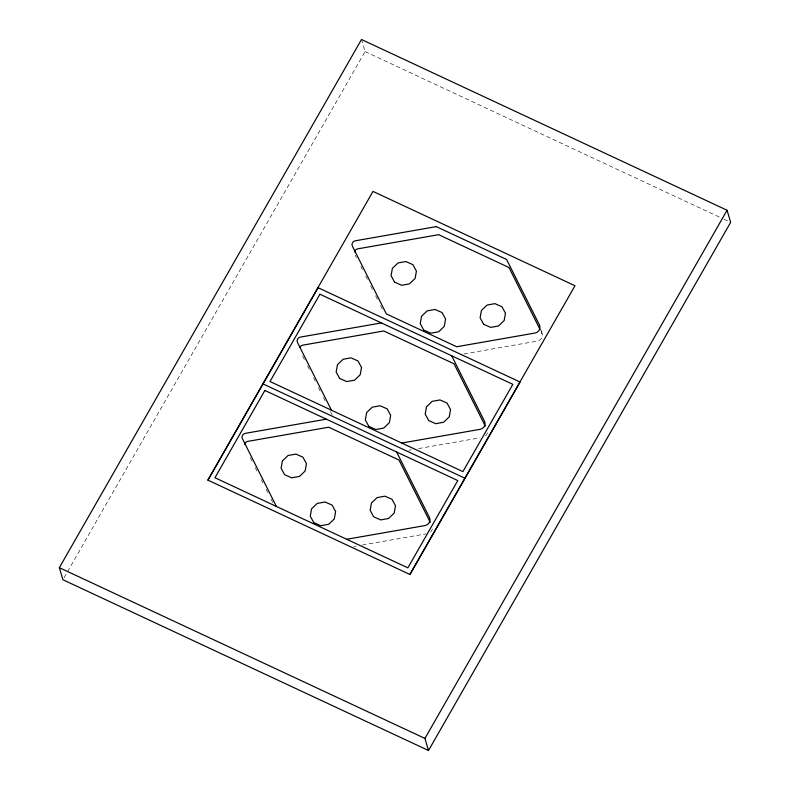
<?xml version="1.0" encoding="UTF-8"?>
<svg xmlns="http://www.w3.org/2000/svg" width="790" height="790" viewBox="0 0 790 790"><rect width="100%" height="100%" fill="white"/><g stroke="black" fill="none" stroke-linecap="round" stroke-linejoin="round"><path stroke-width="0.59" stroke-dasharray="3.95 2.96" d="M64.148 577.608L365.069 51.577L361.82 40.596M463.858 353.959L537.249 341.112A6.024 5.54 -16.5 0 0 541.841 333.074L540.745 330.892M408.944 450.26L411.353 449.836M418.572 448.572L479.925 437.838M353.89 546.492L356.3 546.068M362.314 545.021L426.077 533.862M365.069 51.577L722.83 218.672M723.946 219.195L730.661 222.326M355.204 255.071L356.537 257.728M360.823 266.26L362.462 269.538M365.75 276.095L367.39 279.374M370.678 285.921L373.413 291.382M375.606 295.746L378.341 301.207M380.533 305.582L383.269 311.043M302.619 356.014L305.355 361.474M307.547 365.839L310.282 371.3M313.571 377.857L315.21 381.126M318.498 387.683L320.138 390.961M323.426 397.508L325.065 400.787M330.546 411.709L332.185 414.987M250.302 457.706L253.047 463.167M255.229 467.532L257.975 472.993M261.253 479.55L262.902 482.828M266.181 489.375L267.83 492.654M271.108 499.211L272.757 502.479M540.982 330.111L542.345 334.713M487.371 432.732A6.024 5.54 -16.5 0 1 485.613 435.794M432.318 528.964A6.024 5.54 -16.5 0 1 430.57 532.025"/><path stroke-width="1.19" d="M59.339 567.674L361.494 39.5L727.077 210.249L730.661 222.326L428.506 750.5L62.924 579.751L59.339 567.674L424.931 738.423L428.506 750.5M207.977 480.162L318.084 287.688M409.852 574.449L575.001 285.743L372.999 191.397L207.839 480.093L409.99 574.508L520.096 382.044L317.945 287.629M424.931 738.423L727.077 210.249M381.373 322.922L300.526 337.073A4.019 3.693 -16.5 0 0 297.465 342.435L331.445 410.207M326.319 419.164L245.483 433.305A4.019 3.693 -16.5 0 0 242.411 438.667L276.391 506.439M401.745 443.042L479.945 429.355A6.024 5.54 -16.5 0 0 484.547 421.327L451.683 355.767M346.701 539.284L424.901 525.597A6.024 5.54 -16.5 0 0 429.493 517.559L396.629 451.999M394.595 282.158L401.616 285.279L409.457 283.867L415.115 278.465L416.429 271.128L412.903 264.67L405.882 261.539L398.041 262.952L392.383 268.363L391.07 275.7L394.398 281.803M483.638 324.265L490.669 327.386L498.5 325.974L504.158 320.562L505.472 313.235L501.946 306.767L494.925 303.646L487.094 305.059L481.436 310.46L480.113 317.797L483.441 323.9M423.756 330.072L430.777 333.192L438.618 331.78L444.266 326.369L445.59 319.032L442.064 312.573L435.043 309.453L427.202 310.865L421.544 316.267L420.231 323.604L423.559 329.707M339.68 378.459L346.701 381.58L354.542 380.168L360.201 374.766L361.514 367.429L357.988 360.961L350.967 357.84L343.127 359.253L337.478 364.664L336.155 372.001L339.483 378.094M428.733 420.566L435.754 423.687L443.585 422.275L449.243 416.863L450.567 409.526L447.041 403.068L440.01 399.947L432.179 401.36L426.521 406.761L425.208 414.098L428.536 420.201M368.841 426.373L375.862 429.493L383.703 428.081L389.361 422.67L390.675 415.333L387.149 408.874L380.128 405.754L372.288 407.166L366.639 412.568L365.316 419.905L368.644 426.007M284.627 474.691L291.648 477.822L299.489 476.41L305.147 470.998L306.461 463.661L302.935 457.203L295.914 454.082L288.083 455.494L282.425 460.896L281.102 468.233L284.43 474.336M373.68 516.798L380.701 519.919L388.532 518.507L394.19 513.105L395.514 505.768L391.988 499.3L384.967 496.179L377.126 497.591L371.468 503.003L370.154 510.33L373.482 516.433M313.788 522.605L320.809 525.725L328.65 524.313L334.308 518.902L335.622 511.574L332.096 505.106L325.075 501.986L317.234 503.398L311.586 508.8L310.263 516.137L313.591 522.239M262.892 383.861L465.043 478.276M540.202 329.795L508.977 267.514L438.667 234.679L357.831 248.83A4.019 3.693 -16.5 0 0 354.473 251.951M485.287 426.096L454.062 363.815L383.762 330.98L302.916 345.131A4.019 3.693 -16.5 0 0 299.973 347.146M430.234 522.328L399.009 460.047L328.709 427.212L247.863 441.363A4.019 3.693 -16.5 0 0 244.505 444.484M264.877 390.457L214.949 477.743L407.867 567.842L457.795 480.567L264.877 390.457M319.93 294.226L270.002 381.511L462.91 471.61L512.848 384.335L319.93 294.226M436.287 226.621L355.441 240.772A4.019 3.693 -16.5 0 0 352.38 246.134L386.359 313.906L456.66 346.741L534.86 333.064A6.024 5.54 -16.5 0 0 539.461 325.026L506.588 259.466L436.287 226.621"/></g></svg>
